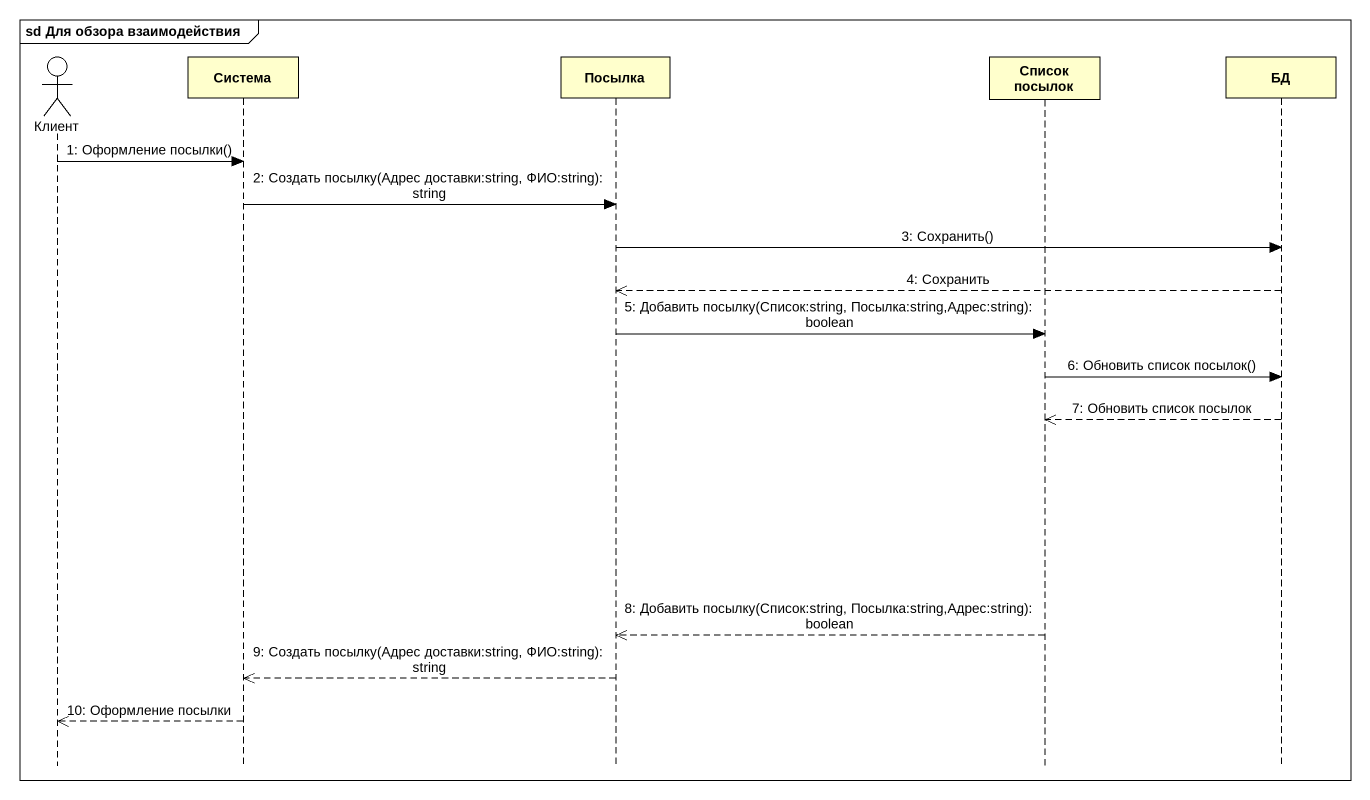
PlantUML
@startuml
mainframe sd Для обзора взаимодействия
hide footbox
actor Клиент
participant Система
participant Посылка
participant "Список посылок" as Список_посылок
participant БД

Клиент -> Система : 1: Оформление посылки()
Система -> Посылка : 2: Создать посылку(Адрес доставки:string, ФИО:string): string
Посылка -> БД : 3: Сохранить()
БД -->> Посылка : 4: Сохранить
Посылка -> Список_посылок : 5: Добавить посылку(Список:string, Посылка:string,Адрес:string): boolean
Список_посылок -> БД : 6: Обновить список посылок()
БД -->> Список_посылок : 7: Обновить список посылок
Список_посылок -->> Посылка : 8: Добавить посылку(Список:string, Посылка:string,Адрес:string): boolean
Посылка -->> Система : 9: Создать посылку(Адрес доставки:string, ФИО:string): string
Система -->> Клиент : 10: Оформление посылки
@enduml
